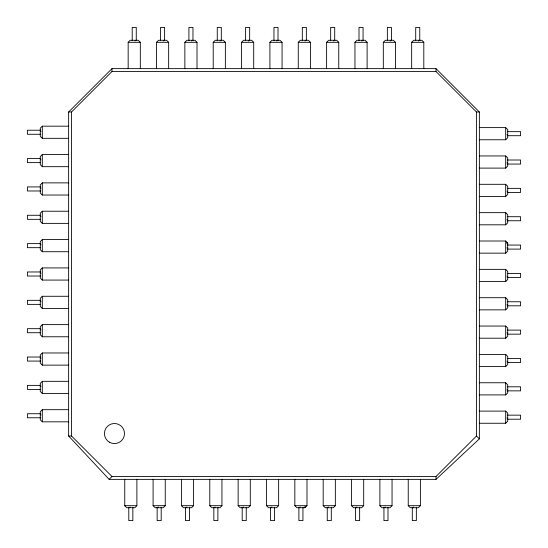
<?xml version="1.0" encoding="UTF-8"?>
<svg xmlns="http://www.w3.org/2000/svg" width="548" height="548" viewBox="0 0 548 548"><rect width="100%" height="100%" fill="white"/><g stroke="black" fill="none" stroke-linecap="round" stroke-linejoin="round"><path stroke-width="0.82" d="M68.637 126.177L42.312 126.177L40.285 128.198L40.285 136.301L42.312 138.322L68.637 138.322M128.163 68.637L128.163 42.312L130.184 40.285L138.288 40.285L140.315 42.312L140.315 68.637M68.637 111.998L111.998 68.637L436.003 68.637L479.363 111.998L479.363 438.866L436.003 479.363L109.134 479.363L68.637 436.003L68.637 111.998L71.5 111.998L111.998 71.5L436.003 71.5L476.5 111.998L476.5 436.003L436.003 476.5L111.998 476.5L71.5 436.003L71.5 111.998M68.637 154.522L42.312 154.522L40.285 156.55L40.285 164.653L42.312 166.674L68.637 166.674M156.509 68.637L156.509 42.312L158.536 40.285L166.64 40.285L168.661 42.312L168.661 68.637M68.637 182.874L42.312 182.874L40.285 184.902L40.285 192.999L42.312 195.026L68.637 195.026M184.861 68.637L184.861 42.312L186.889 40.285L194.985 40.285L197.013 42.312L197.013 68.637M68.637 211.227L42.312 211.227L40.285 213.247L40.285 221.351L42.312 223.379L68.637 223.379M213.213 68.637L213.213 42.312L215.234 40.285L223.337 40.285L225.365 42.312L225.365 68.637M68.637 239.572L42.312 239.572L40.285 241.6L40.285 249.703L42.312 251.724L68.637 251.724M241.558 68.637L241.558 42.312L243.586 40.285L251.69 40.285L253.71 42.312L253.71 68.637M68.637 267.924L42.312 267.924L40.285 269.952L40.285 278.048L42.312 280.076L68.637 280.076M269.911 68.637L269.911 42.312L271.938 40.285L280.035 40.285L282.062 42.312L282.062 68.637M68.637 296.276L42.312 296.276L40.285 298.297L40.285 306.401L42.312 308.428L68.637 308.428M298.263 68.637L298.263 42.312L300.283 40.285L308.387 40.285L310.415 42.312L310.415 68.637M68.637 324.622L42.312 324.622L40.285 326.649L40.285 334.753L42.312 336.773L68.637 336.773M326.615 68.637L326.615 42.312L328.636 40.285L336.739 40.285L338.76 42.312L338.76 68.637M68.637 352.974L42.312 352.974L40.285 355.001L40.285 363.098L42.312 365.126L68.637 365.126M354.96 68.637L354.96 42.312L356.988 40.285L365.084 40.285L367.112 42.312L367.112 68.637M68.637 381.326L42.312 381.326L40.285 383.347L40.285 391.45L42.312 393.478L68.637 393.478M383.312 68.637L383.312 42.312L385.333 40.285L393.437 40.285L395.464 42.312L395.464 68.637M68.637 409.678L42.312 409.678L40.285 411.699L40.285 419.802L42.312 421.823L68.637 421.823M411.664 68.637L411.664 42.312L413.685 40.285L421.789 40.285L423.81 42.312L423.81 68.637M109.134 479.363L111.998 476.5M136.89 479.363L136.89 505.688L134.87 507.715L126.766 507.715L124.745 505.688L124.745 479.363M479.363 139.761L505.688 139.761L507.715 137.733L507.715 129.629L505.688 127.609L479.363 127.609M165.243 479.363L165.243 505.688L163.222 507.715L155.118 507.715L153.091 505.688L153.091 479.363M479.363 168.106L505.688 168.106L507.715 166.085L507.715 157.982L505.688 155.954L479.363 155.954M193.595 479.363L193.595 505.688L191.567 507.715L183.47 507.715L181.443 505.688L181.443 479.363M479.363 196.458L505.688 196.458L507.715 194.43L507.715 186.334L505.688 184.306L479.363 184.306M221.94 479.363L221.94 505.688L219.919 507.715L211.816 507.715L209.795 505.688L209.795 479.363M479.363 224.81L505.688 224.81L507.715 222.783L507.715 214.679L505.688 212.658L479.363 212.658M250.292 479.363L250.292 505.688L248.271 507.715L240.168 507.715L238.14 505.688L238.14 479.363M479.363 253.155L505.688 253.155L507.715 251.135L507.715 243.031L505.688 241.01L479.363 241.01M278.644 479.363L278.644 505.688L276.617 507.715L268.52 507.715L266.492 505.688L266.492 479.363M479.363 281.508L505.688 281.508L507.715 279.48L507.715 271.383L505.688 269.356L479.363 269.356M294.845 479.363L294.845 505.688L296.865 507.715L304.969 507.715L306.99 505.688L306.99 479.363M479.363 309.86L505.688 309.86L507.715 307.832L507.715 299.729L505.688 297.708L479.363 297.708M335.342 479.363L335.342 505.688L333.321 507.715L325.217 507.715L323.19 505.688L323.19 479.363M479.363 338.205L505.688 338.205L507.715 336.184L507.715 328.081L505.688 326.06L479.363 326.06M363.694 479.363L363.694 505.688L361.666 507.715L353.57 507.715L351.542 505.688L351.542 479.363M479.363 366.557L505.688 366.557L507.715 364.53L507.715 356.433L505.688 354.405L479.363 354.405M392.046 479.363L392.046 505.688L390.018 507.715L381.915 507.715L379.894 505.688L379.894 479.363M479.363 394.909L505.688 394.909L507.715 392.882L507.715 384.778L505.688 382.757L479.363 382.757M420.391 479.363L420.391 505.688L418.371 507.715L410.267 507.715L408.239 505.688L408.239 479.363M479.363 423.255L505.688 423.255L507.715 421.234L507.715 413.13L505.688 411.11L479.363 411.11M134.911 40.963L136.26 40.285M163.263 40.963L164.612 40.285M191.615 40.963L192.965 40.285M219.96 40.963L221.31 40.285M248.313 40.963L249.662 40.285M276.665 40.963L278.014 40.285M305.01 40.963L306.359 40.285M333.362 40.963L334.712 40.285M361.714 40.963L363.064 40.285M390.06 40.963L391.409 40.285M418.412 40.963L419.761 40.285M128.794 507.715L130.143 507.037M157.146 507.715L158.495 507.037M185.491 507.715L186.841 507.037M213.843 507.715L215.193 507.037M242.195 507.715L243.545 507.037M270.541 507.715L271.89 507.037M298.893 507.715L300.242 507.037M327.245 507.715L328.595 507.037M355.59 507.715L356.94 507.037M383.943 507.715L385.292 507.037M412.295 507.715L413.644 507.037M128.163 42.312L140.315 42.312M156.509 42.312L168.661 42.312M184.861 42.312L197.013 42.312M213.213 42.312L225.365 42.312M241.558 42.312L253.71 42.312M269.911 42.312L282.062 42.312M298.263 42.312L310.415 42.312M326.615 42.312L338.76 42.312M354.96 42.312L367.112 42.312M383.312 42.312L395.464 42.312M411.664 42.312L423.81 42.312M476.5 111.998L479.363 111.998M40.703 130.225L27.4 130.225L27.4 134.274L40.703 134.274M507.297 131.657L520.6 131.657L520.6 135.705L507.297 135.705M40.703 158.578L27.4 158.578L27.4 162.626L40.703 162.626M507.297 160.009L520.6 160.009L520.6 164.058L507.297 164.058M40.703 186.923L27.4 186.923L27.4 190.978L40.703 190.978M507.297 188.354L520.6 188.354L520.6 192.41L507.297 192.41M40.703 215.275L27.4 215.275L27.4 219.323L40.703 219.323M507.297 216.707L520.6 216.707L520.6 220.755L507.297 220.755M506.366 243.031L507.715 243.031M40.703 243.627L27.4 243.627L27.4 247.675L40.703 247.675M507.297 245.059L520.6 245.059L520.6 249.107L507.297 249.107M40.703 271.972L27.4 271.972L27.4 276.028L40.703 276.028M507.297 273.404L520.6 273.404L520.6 277.459L507.297 277.459M40.703 300.325L27.4 300.325L27.4 304.373L40.703 304.373M507.297 301.756L520.6 301.756L520.6 305.805L507.297 305.805M40.703 328.677L27.4 328.677L27.4 332.725L40.703 332.725M507.297 330.108L520.6 330.108L520.6 334.157L507.297 334.157M40.703 357.022L27.4 357.022L27.4 361.077L40.703 361.077M507.297 358.454L520.6 358.454L520.6 362.509L507.297 362.509M40.703 385.374L27.4 385.374L27.4 389.423L40.703 389.423M507.297 386.806L520.6 386.806L520.6 390.854L507.297 390.854M40.703 413.726L27.4 413.726L27.4 417.775L40.703 417.775M507.297 415.158L520.6 415.158L520.6 419.206L507.297 419.206M68.637 436.003L71.5 436.003M124.745 505.688L136.89 505.688M153.091 505.688L165.243 505.688M181.443 505.688L193.595 505.688M209.795 505.688L221.94 505.688M238.14 505.688L250.292 505.688M266.492 505.688L278.644 505.688M294.845 505.688L306.99 505.688M323.19 505.688L335.342 505.688M351.542 505.688L363.694 505.688M379.894 505.688L392.046 505.688M408.239 505.688L420.391 505.688M476.5 436.003L479.363 438.866M507.037 134.356L507.715 135.705M507.037 162.708L507.715 164.058M507.037 191.06L507.715 192.41M507.037 219.406L507.715 220.755M507.037 247.758L507.715 249.107M507.037 276.11L507.715 277.459M507.037 304.455L507.715 305.805M507.037 332.807L507.715 334.157M507.037 361.159L507.715 362.509M507.037 389.505L507.715 390.854M507.037 417.857L507.715 419.206M40.285 130.225L40.963 131.575M40.285 158.578L40.963 159.927M40.285 186.923L40.963 188.272M40.285 215.275L40.963 216.624M40.285 243.627L40.963 244.977M40.285 271.972L40.963 273.322M40.285 300.325L40.963 301.674M40.285 328.677L40.963 330.026M40.285 357.022L40.963 358.371M40.285 385.374L40.963 386.724M40.285 413.726L40.963 415.076M505.688 127.609L505.688 139.761M505.688 155.954L505.688 168.106M505.688 184.306L505.688 196.458M505.688 212.658L505.688 224.81M505.688 241.01L505.688 253.155M505.688 269.356L505.688 281.508M505.688 297.708L505.688 309.86M505.688 326.06L505.688 338.205M505.688 354.405L505.688 366.557M505.688 382.757L505.688 394.909M505.688 411.11L505.688 423.255M436.003 68.637L436.003 71.5M436.003 476.5L436.003 479.363M419.761 40.703L419.761 27.4L415.713 27.4L415.713 40.703M416.343 507.297L416.343 520.6L412.295 520.6L412.295 507.297M391.409 40.703L391.409 27.4L387.361 27.4L387.361 40.703M387.991 507.297L387.991 520.6L383.943 520.6L383.943 507.297M363.064 40.703L363.064 27.4L359.009 27.4L359.009 40.703M359.646 507.297L359.646 520.6L355.59 520.6L355.59 507.297M334.712 40.703L334.712 27.4L330.663 27.4L330.663 40.703M331.293 507.297L331.293 520.6L327.245 520.6L327.245 507.297M306.359 40.703L306.359 27.4L302.311 27.4L302.311 40.703M304.969 506.366L304.969 507.715M302.941 507.297L302.941 520.6L298.893 520.6L298.893 507.297M278.014 40.703L278.014 27.4L273.959 27.4L273.959 40.703M274.596 507.297L274.596 520.6L270.541 520.6L270.541 507.297M249.662 40.703L249.662 27.4L245.614 27.4L245.614 40.703M246.244 507.297L246.244 520.6L242.195 520.6L242.195 507.297M221.31 40.703L221.31 27.4L217.261 27.4L217.261 40.703M217.892 507.297L217.892 520.6L213.843 520.6L213.843 507.297M192.965 40.703L192.965 27.4L188.909 27.4L188.909 40.703M189.546 507.297L189.546 520.6L185.491 520.6L185.491 507.297M164.612 40.703L164.612 27.4L160.564 27.4L160.564 40.703M161.194 507.297L161.194 520.6L157.146 520.6L157.146 507.297M136.26 40.703L136.26 27.4L132.212 27.4L132.212 40.703M132.842 507.297L132.842 520.6L128.794 520.6L128.794 507.297M111.998 68.637L111.998 71.5M42.312 126.177L42.312 138.322M42.312 154.522L42.312 166.674M42.312 182.874L42.312 195.026M42.312 211.227L42.312 223.379M42.312 239.572L42.312 251.724M42.312 267.924L42.312 280.076M42.312 296.276L42.312 308.428M42.312 324.622L42.312 336.773M42.312 352.974L42.312 365.126M42.312 381.326L42.312 393.478M42.312 409.678L42.312 421.823M109.442 442.222A10.022 10.022 0 0 0 124.485 433.543A10.022 10.022 0 0 0 109.442 424.864A10.022 10.022 0 0 0 109.442 442.222"/></g></svg>
